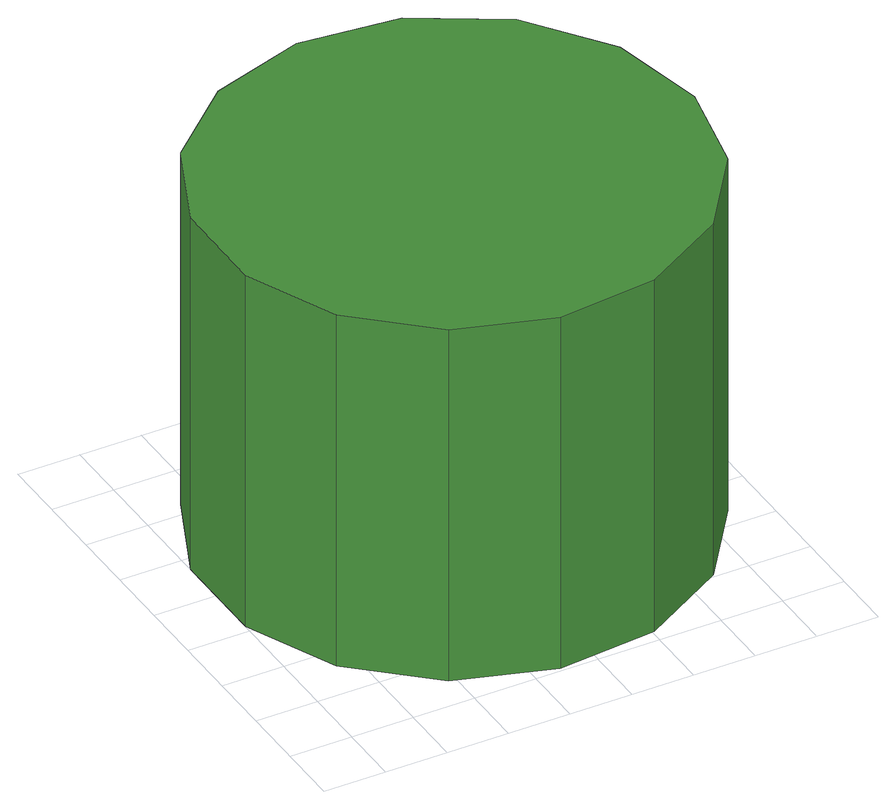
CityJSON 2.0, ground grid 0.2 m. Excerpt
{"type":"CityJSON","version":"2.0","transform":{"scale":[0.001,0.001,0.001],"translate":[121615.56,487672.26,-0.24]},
"CityObjects":{
"tree1":{"type":"SolitaryVegetationObject","attributes":{"function":"something"},"geometry":[{"type":"MultiSurface","lod":"1","boundaries":[[[0,1,2,3,4,5,6,7,8,9,10,11,12,13,14]],[[15,16,17,18,19,20,21,22,23,24,25,26,27,28,29]],[[0,29,28,1]],[[1,28,27,2]],[[2,27,26,3]],[[3,26,25,4]],[[4,25,24,5]],[[5,24,23,6]],[[6,23,22,7]],[[7,22,21,8]],[[8,21,20,9]],[[9,20,19,10]],[[10,19,18,11]],[[11,18,17,12]],[[12,17,16,13]],[[13,16,15,14]],[[14,15,29,0]]]}]}
},
"vertices":[
[1548,788,1218],[1481,1106,1218],[1290,1369,1218],[1008,1532,1218],[684,1566,1218],[375,1465,1218],[133,1248,1218],[1,951,1218],[1,625,1218],[133,328,1218],[375,110,1218],[684,10,1218],[1008,44,1218],[1290,207,1218],[1481,470,1218],[1481,470,1],[1290,207,1],[1008,44,1],[684,10,1],[375,110,1],[133,328,1],[1,625,1],[1,951,1],[133,1248,1],[375,1465,1],[684,1566,1],[1008,1532,1],[1290,1369,1],[1481,1106,1],[1548,788,1]
]}
